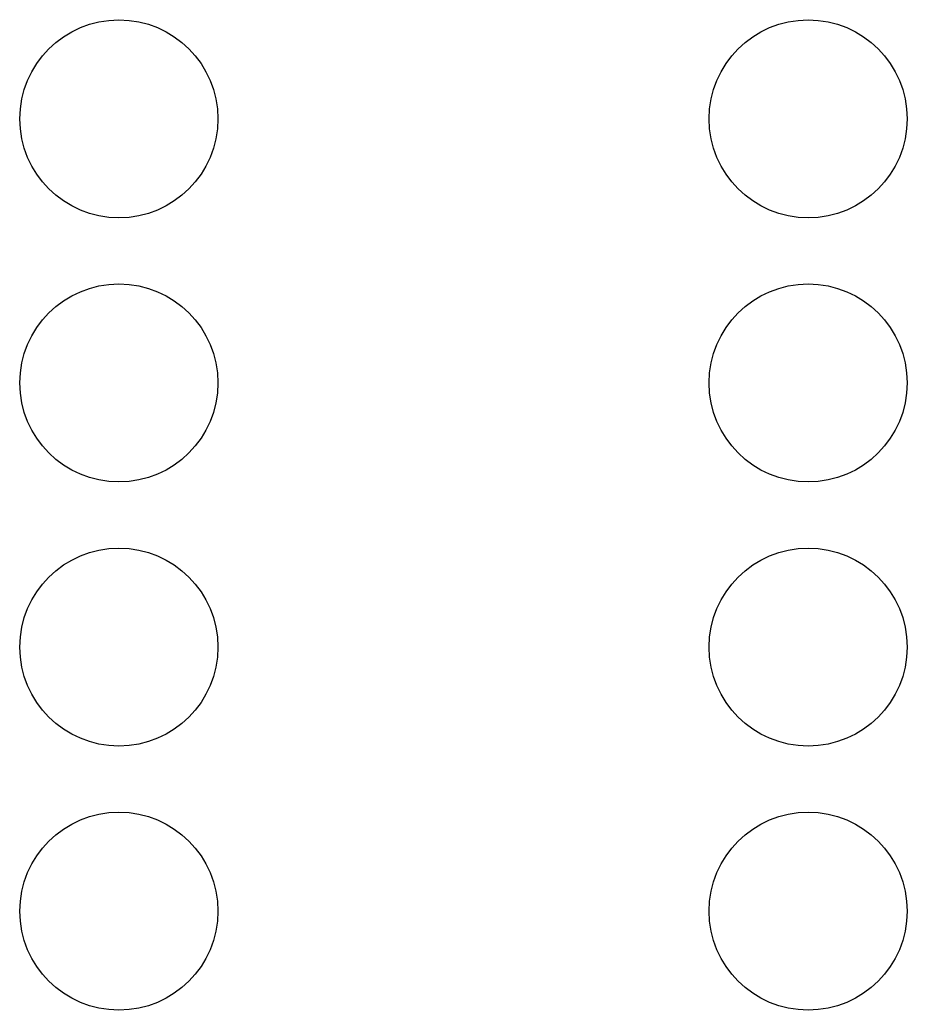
# Model space of a CAD drawing. Header units: millimetres. Extents: x 88 to 97873, y 32 to 55088.
# Drawn here: x 48275.7 to 48403.5, y 4385.5 to 4528.2 of the extents above; entities that cross this region are included whole.
import ezdxf

# ---------------------------------------------------------------- set-up
doc = ezdxf.new("R2010")
doc.units = ezdxf.units.MM
doc.header["$LTSCALE"] = 0.3
doc.layers.add('Ligação exterior', color=171, linetype='Continuous')

msp = doc.modelspace()

# ---------------------------------------------------------------- linework, layer by layer
at = {"layer": 'Ligação exterior', "color": 112, "linetype": 'Continuous', "lineweight": -3}
for centre in [(48289.96, 4513.9), (48289.96, 4475.87), (48289.96, 4437.83), (48289.96, 4399.8)]:
    msp.add_circle(centre, 14.26, dxfattribs=at)
at = {"layer": 'Ligação exterior', "color": 7, "linetype": 'Continuous', "lineweight": -3}
for centre in [(48389.2, 4513.9), (48389.2, 4475.87), (48389.2, 4437.83), (48389.2, 4399.8)]:
    msp.add_circle(centre, 14.26, dxfattribs=at)

doc.saveas('drawing.dxf')
